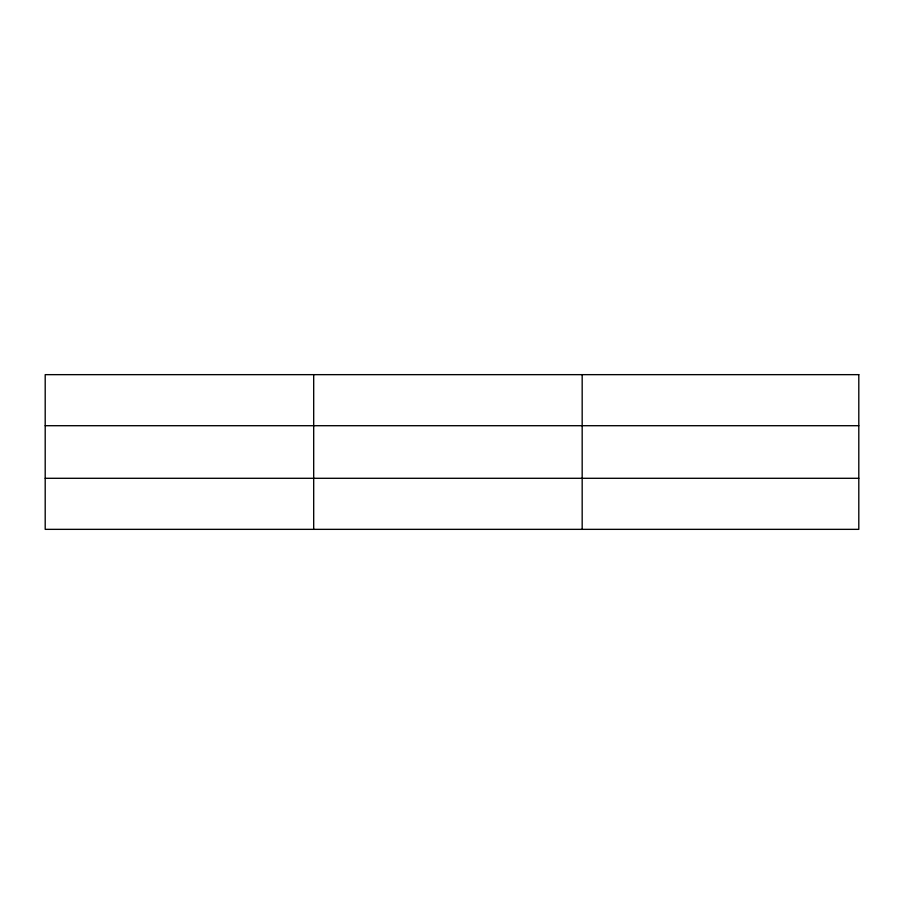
<?xml version="1.0" encoding="UTF-8"?>
<svg xmlns="http://www.w3.org/2000/svg" width="904" height="904" viewBox="0 0 904 904"><rect width="100%" height="100%" fill="white"/><g stroke="black" fill="none" stroke-linecap="round" stroke-linejoin="round"><path stroke-width="1.36" d="M313.688 529.348L313.688 374.651M582.176 529.348L582.176 374.651M45.2 425.705L858.8 425.705M45.2 478.295L858.8 478.295M858.8 374.651L858.8 529.348L45.2 529.348L45.2 374.651L858.8 374.651"/></g></svg>
